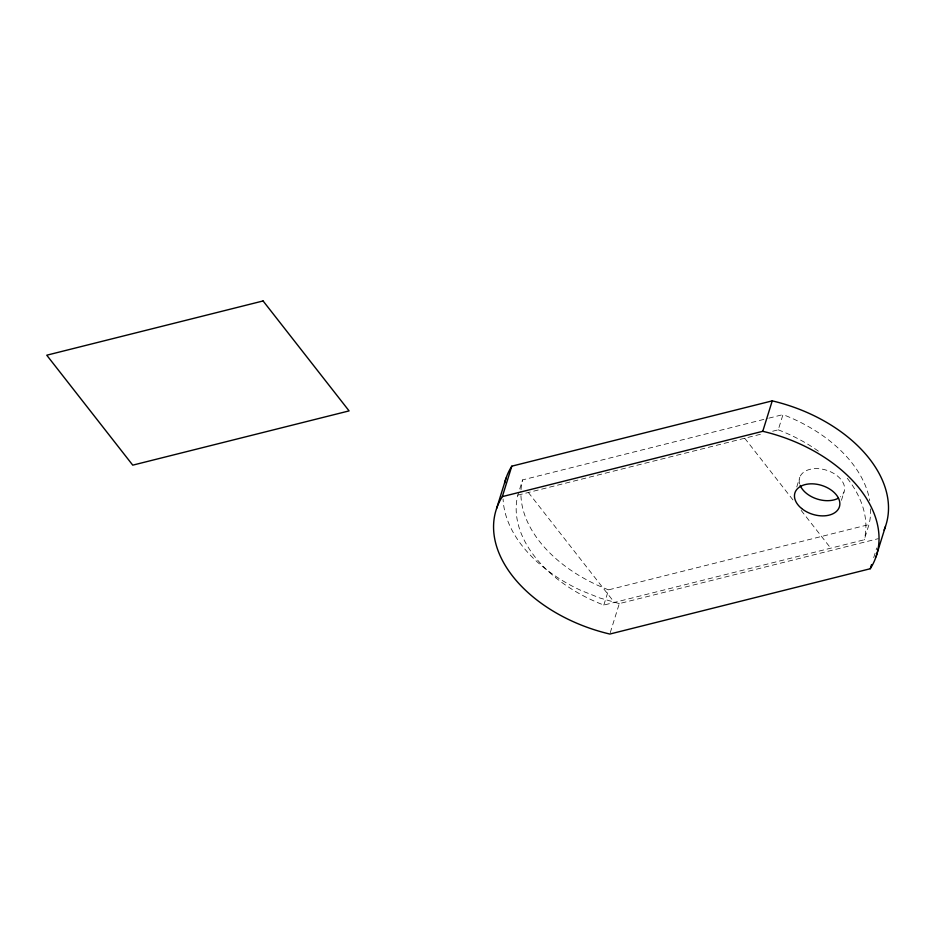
<?xml version="1.0" encoding="UTF-8"?>
<svg xmlns="http://www.w3.org/2000/svg" width="935" height="935" viewBox="0 0 935 935"><rect width="100%" height="100%" fill="white"/><g stroke="black" fill="none" stroke-linecap="round" stroke-linejoin="round"><path stroke-width="0.7" stroke-dasharray="4.67 3.51" d="M870.602 508.909A127.534 82.818 17.3 0 1 868.989 524.558L864.244 539.775L603.823 605.085A127.534 82.818 17.3 0 1 517.815 495.141L522.56 479.912L767.425 418.506M603.823 605.085L608.556 589.856L868.989 524.558M610.263 632.656L619.309 603.601L878.327 538.654M772.661 431.234L778.247 429.831L782.992 414.602A127.534 82.818 17.3 0 1 869.737 500.622M796.772 486.936L799.787 477.247M841.43 500.33L844.013 492.02M873.711 557.669L876.726 547.98M768.839 418.155L782.992 414.602M517.815 495.141L762.878 433.676M619.309 603.601L599.873 598.014L581.173 590.523A131.017 85.097 17.3 0 1 503.088 499.021M744.716 438.234L793.979 501.23M801.143 510.393L830.712 548.179M528.368 492.488L614.365 602.432M608.556 589.856A127.534 82.818 17.3 0 1 520.947 491.191M521.029 489.753A127.534 82.818 17.3 0 1 522.56 479.912M778.247 429.831A127.534 82.818 17.3 0 1 821.082 453.113M847.285 478.264A127.534 82.818 17.3 0 1 864.244 539.775M799.659 483.968A23.317 15.147 17.3 0 1 826.61 470.247A23.317 15.147 17.3 0 1 840.343 496.906"/><path stroke-width="1.4" d="M496.59 508.523L506.069 478.077M871.549 564.588L870.263 568.737L609.83 634.047A131.017 85.097 17.3 0 1 502.329 496.614L511.807 466.168L772.24 400.87A131.017 85.097 17.3 0 1 884.066 530.075M870.263 568.737A131.017 85.097 17.3 0 0 762.761 431.304L772.24 400.87M876.001 556.828L885.48 526.393M502.329 496.614L762.761 431.304M504.596 483.126A131.017 85.097 17.3 0 1 511.807 466.168M838.45 498.156A23.317 15.147 17.3 0 1 800.15 485.358M263.086 300.953L46.75 355.207L132.747 465.151L349.094 410.897L263.086 300.953M801.599 508.488A23.317 15.147 17.3 0 0 839.268 507.237A23.317 15.147 17.3 0 0 810.61 483.839A23.317 15.147 17.3 0 0 801.599 508.488"/></g></svg>
